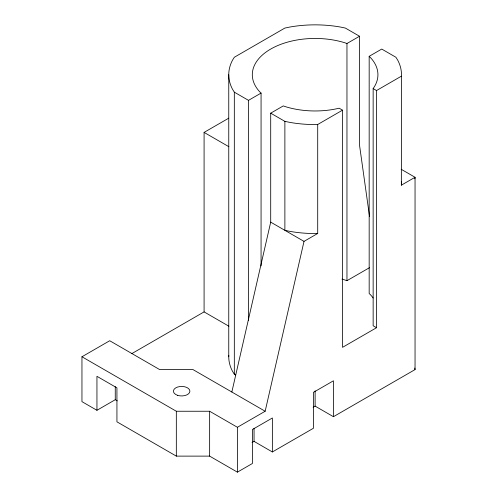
<?xml version="1.0" encoding="UTF-8"?>
<svg xmlns="http://www.w3.org/2000/svg" width="497" height="497" viewBox="0 0 497 497"><rect width="100%" height="100%" fill="white"/><g stroke="black" fill="none" stroke-linecap="round" stroke-linejoin="round"><path stroke-width="0.75" d="M313.122 407.279L315.117 406.124L333.437 416.703L415.045 369.588L415.045 177.274L401.352 185.182L401.477 74.712A86.36 49.862 0 0 0 397.762 60.236L395.91 57.254L381.733 49.066L369.172 56.323L369.172 293.51L370.507 294.802A62.808 36.262 0 0 1 373.148 298.014M401.352 185.182L401.477 183.685A86.36 49.862 0 0 0 401.402 181.591M414.79 178.802L415.045 177.274L401.191 169.278M231.844 392.021L270.703 222.147L270.703 113.173L283.271 105.917L285.508 106.687A62.808 36.262 0 0 0 339.153 108.209L342.532 110.166L342.532 347.347L376.527 327.722L376.527 90.541L401.352 76.203M117.261 400.868L115.267 399.712L96.946 410.292L81.955 401.638L81.955 356.765L176.329 411.249L209.641 411.249L237.398 427.277L265.156 411.249L304.015 241.38L317.707 233.472L317.707 124.498L342.532 110.166M359.53 36.25L345.353 28.062L340.19 27A86.36 49.862 0 0 0 290.049 27L284.88 28.062L234.323 57.254L232.478 60.236A86.36 49.862 0 0 0 232.478 89.187L234.323 92.169L248.5 100.351L261.068 93.094L259.726 91.802A62.808 36.262 0 0 1 270.703 49.066A62.808 36.262 0 0 1 344.725 42.73L346.962 43.506L359.53 36.25L359.53 145.223L369.519 216.381M131.798 353.628L204.087 311.892L204.087 132.401L228.738 118.174M81.955 356.765L109.713 340.737L159.674 369.588L192.985 369.588L265.156 411.249M341.973 279.115A62.808 36.262 0 0 1 344.725 279.91L346.962 280.687L369.544 267.653M252.054 442.535L254.054 441.379L272.368 451.959L313.452 428.24L313.452 392.344L333.437 380.801L333.437 416.703M96.946 410.292L96.946 376.316L116.932 387.853L116.932 421.829L176.329 456.122L209.641 456.122L237.398 472.15L252.389 463.496L252.389 429.52L272.368 417.983L272.368 451.959M317.707 124.498L315.117 124.573A86.36 49.862 0 0 1 290.049 122.424L284.88 121.355L270.703 113.173M317.707 233.472L315.117 233.547A86.36 49.862 0 0 1 290.049 231.397L284.88 230.335L284.88 121.355M369.172 56.323L370.507 57.615A62.808 36.262 0 0 1 373.148 88.584L376.527 90.541M204.087 132.401L228.881 146.714M270.703 222.147L304.015 241.38M376.527 327.722L373.148 325.771L373.148 88.584M204.087 311.892L228.881 326.206M228.794 355.367A86.36 49.862 0 0 0 232.478 371.24L234.323 374.222L235.646 374.986M414.771 368.06L415.045 369.588M346.962 43.506L346.962 280.687M315.117 390.847L315.117 406.124M261.068 93.094L261.068 265.945M254.054 428.252L254.054 441.379M248.5 100.351L248.5 320.484M237.398 427.277L237.398 472.15M234.323 92.169L234.323 374.222M228.757 74.712L228.757 356.765M209.641 411.249L209.641 456.122M176.329 411.249L176.329 456.122M115.267 386.585L115.267 399.712M177.541 395.308A8.244 4.759 0 0 0 189.904 391.189A8.244 4.759 0 0 0 177.541 387.064A8.244 4.759 0 0 0 177.541 395.308"/></g></svg>
